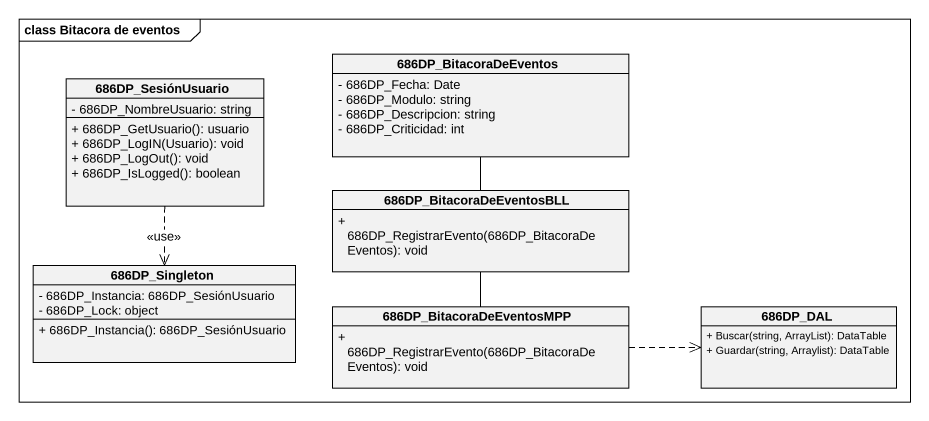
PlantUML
@startuml
mainframe class Bitacora de eventos
hide circle
hide empty members
skinparam classAttributeIconSize 0
class "686DP_SesiónUsuario" as c686DP_SesiónUsuario {
  - 686DP_NombreUsuario: string
  + 686DP_GetUsuario(): usuario
  + 686DP_LogIN(Usuario): void
  + 686DP_LogOut(): void
  + 686DP_IsLogged(): boolean
}
class "686DP_BitacoraDeEventos" as c686DP_BitacoraDeEventos {
  - 686DP_Fecha: Date
  - 686DP_Modulo: string
  - 686DP_Descripcion: string
  - 686DP_Criticidad: int
}
class "686DP_BitacoraDeEventosBLL" as c686DP_BitacoraDeEventosBLL {
  + 686DP_RegistrarEvento(686DP_BitacoraDeEventos): void
}
class "686DP_Singleton" as c686DP_Singleton {
  - 686DP_Instancia: 686DP_SesiónUsuario
  - 686DP_Lock: object
  + 686DP_Instancia(): 686DP_SesiónUsuario
}
class "686DP_BitacoraDeEventosMPP" as c686DP_BitacoraDeEventosMPP {
  + 686DP_RegistrarEvento(686DP_BitacoraDeEventos): void
}
class "686DP_DAL" as c686DP_DAL {
  + Buscar(string, ArrayList): DataTable
  + Guardar(string, Arraylist): DataTable
}
c686DP_SesiónUsuario ..> c686DP_Singleton : <<use>>
c686DP_BitacoraDeEventos -- c686DP_BitacoraDeEventosBLL
c686DP_BitacoraDeEventosBLL -- c686DP_BitacoraDeEventosMPP
c686DP_BitacoraDeEventosMPP .right.> c686DP_DAL
@enduml
